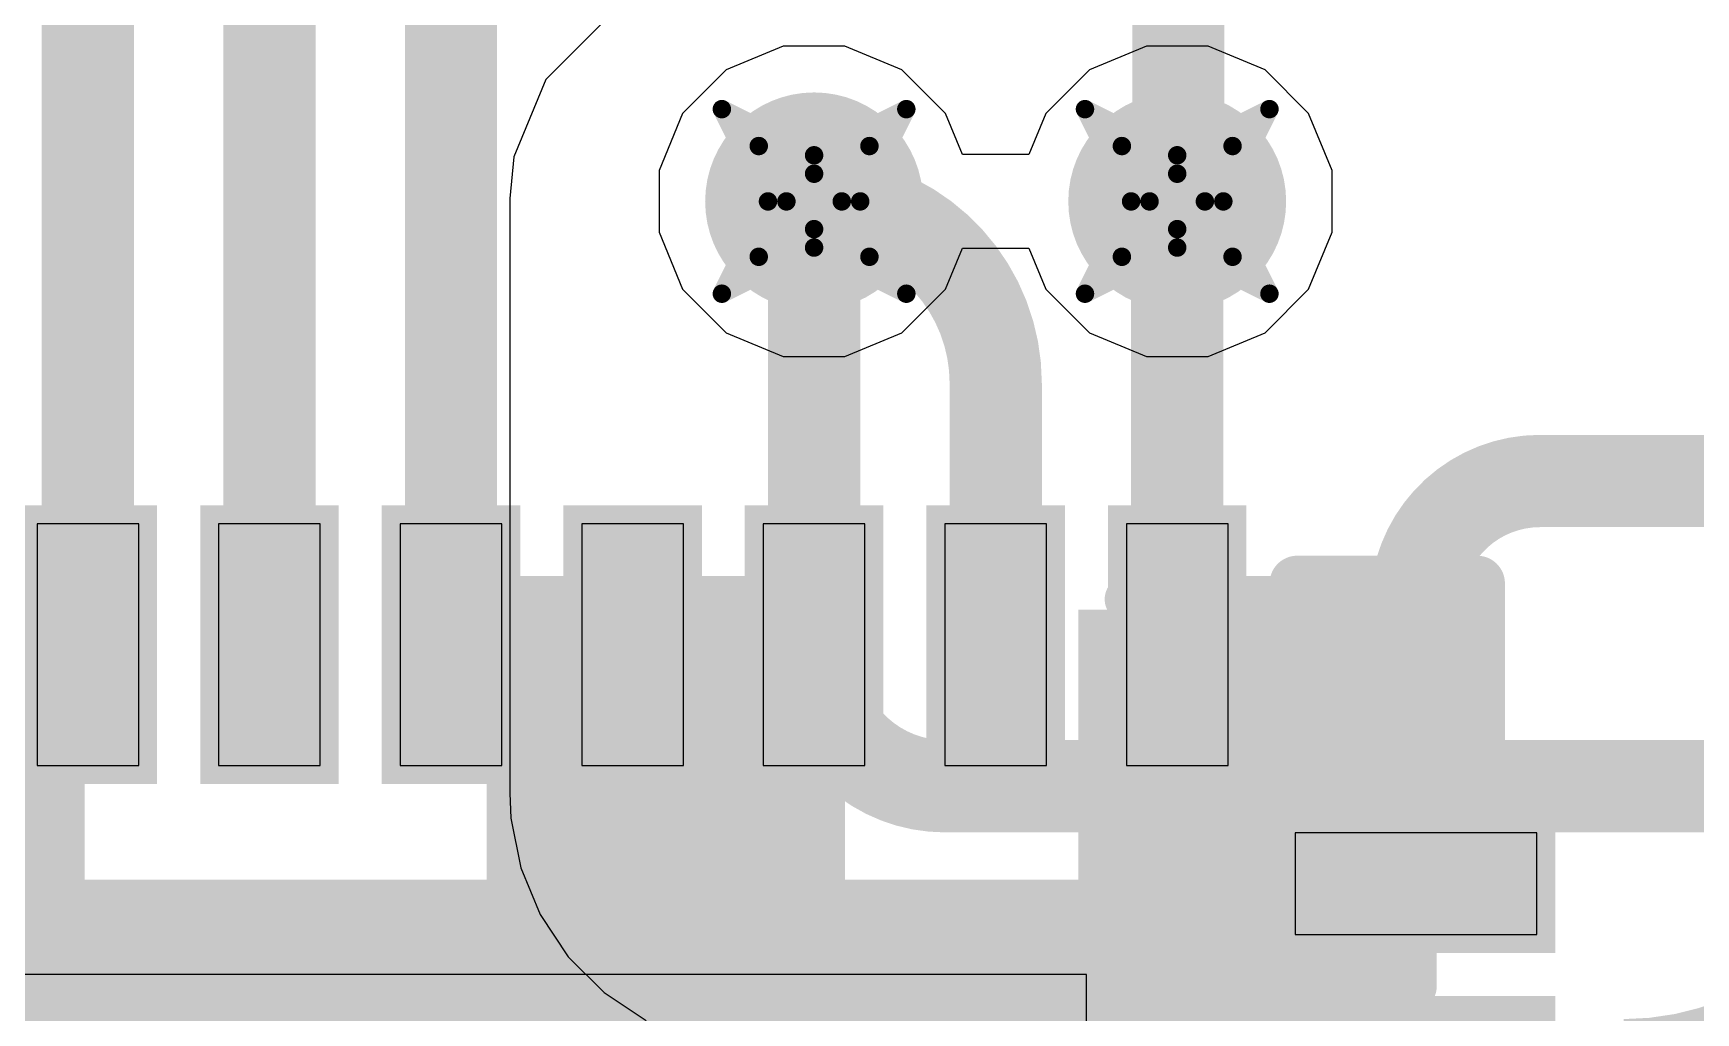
# Model space of a CAD drawing. Header units: inches. Extents: x -2 to 5376, y -4 to 5426.
# Drawn here: x 77.751 to 82.329, y 35.258 to 37.953 of the extents above; entities that cross this region are included whole.
import ezdxf

# ---------------------------------------------------------------- set-up
doc = ezdxf.new("R2010")
doc.units = ezdxf.units.IN
for name, color, linetype in [('Bottom Layer', 5, 'Continuous'), ('Bottom Overlay', 54, 'Continuous'), ('Bottom Paste', 16, 'Continuous'), ('Bottom Solder', 6, 'Continuous'), ('Drill Drawing', 1, 'Continuous'), ('Layer 1', 16, 'Continuous'), ('Layer 2', 76, 'Continuous'), ('Top Layer', 1, 'Continuous'), ('Top Overlay', 2, 'Continuous'), ('Top Paste', 8, 'Continuous'), ('Top Solder', 216, 'Continuous'), ('Via Holes', 16, 'Continuous')]:
    doc.layers.add(name, color=color, linetype=linetype)

# ---------------------------------------------------------------- blocks, each defined once
blk = doc.blocks.new('40_LFCSP_WQ__6_6__146')
at = {"layer": 'Top Layer'}
for points in [[(-0.6101, 3.24), (-0.6101, 2.575), (-0.8901, 2.575), (-0.8901, 3.24)], [(-0.1099, 3.24), (-0.1099, 2.575), (-0.3899, 2.575), (-0.3899, 3.24)], [(0.3899, 3.24), (0.3899, 2.575), (0.1099, 2.575), (0.1099, 3.24)], [(0.8901, 3.24), (0.8901, 2.575), (0.6101, 2.575), (0.6101, 3.24)], [(1.3899, 3.24), (1.3899, 2.575), (1.1099, 2.575), (1.1099, 3.24)], [(1.8901, 3.24), (1.8901, 2.575), (1.6101, 2.575), (1.6101, 3.24)], [(2.3899, 3.24), (2.3899, 2.575), (2.1099, 2.575), (2.1099, 3.24)], [(3.24, 2.3899), (3.24, 2.1099), (2.575, 2.1099), (2.575, 2.3899)], [(2.21, 2.21), (2.21, -2.21), (-2.21, -2.21), (-2.21, 2.21)]]:
    blk.add_hatch(color=1, dxfattribs=at).paths.add_polyline_path(points)
at = {"layer": 'Top Solder'}
for points in [[(-0.5593, 3.2908), (-0.5593, 2.5242), (-0.9409, 2.5242), (-0.9409, 3.2908)], [(-0.0591, 3.2908), (-0.0591, 2.5242), (-0.4407, 2.5242), (-0.4407, 3.2908)], [(0.4407, 3.2908), (0.4407, 2.5242), (0.0591, 2.5242), (0.0591, 3.2908)], [(0.9409, 3.2908), (0.9409, 2.5242), (0.5593, 2.5242), (0.5593, 3.2908)], [(1.4407, 3.2908), (1.4407, 2.5242), (1.0591, 2.5242), (1.0591, 3.2908)], [(1.9409, 3.2908), (1.9409, 2.5242), (1.5593, 2.5242), (1.5593, 3.2908)], [(2.4407, 3.2908), (2.4407, 2.5242), (2.0591, 2.5242), (2.0591, 3.2908)], [(3.2908, 2.4407), (3.2908, 2.0591), (2.5242, 2.0591), (2.5242, 2.4407)], [(2.2608, 2.2608), (2.2608, -2.2608), (-2.2608, -2.2608), (-2.2608, 2.2608)], [(3.2908, 1.9409), (3.2908, 1.5593), (2.5242, 1.5593), (2.5242, 1.9409)]]:
    blk.add_hatch(color=216, dxfattribs=at).paths.add_polyline_path(points)
at = {"layer": 'Top Overlay'}
for points in [[(2.5805, 3.0762, 0.1524, 0.1524, 0), (3.0762, 3.0762, 0.1524, 0.1524, 0)], [(3.0762, 2.5805, 0.1524, 0.1524, 0), (3.0762, 3.0762, 0.1524, 0.1524, 0)]]:
    blk.add_lwpolyline(points, format="xyseb", dxfattribs=at)
for points in [[(2.5424, 3.0762, 0.0762, 0.0762, 1), (2.6186, 3.0762, 0.0762, 0.0762, 1)], [(3.0381, 3.0762, 0.0762, 0.0762, 1), (3.1143, 3.0762, 0.0762, 0.0762, 1)], [(3.0381, 3.0762, 0.0762, 0.0762, 1), (3.1143, 3.0762, 0.0762, 0.0762, 1)], [(3.0381, 2.5805, 0.0762, 0.0762, 1), (3.1143, 2.5805, 0.0762, 0.0762, 1)]]:
    blk.add_lwpolyline(points, format="xyseb", close=True, dxfattribs=at)
at = {"layer": 'Top Paste'}
for p, q in [((-0.61, 3.24), (-0.89, 3.24)), ((-0.89, 3.24), (-0.89, 2.575)), ((-0.61, 2.575), (-0.61, 3.24)), ((-0.11, 3.24), (-0.39, 3.24)), ((-0.39, 3.24), (-0.39, 2.575)), ((-0.11, 2.575), (-0.11, 3.24)), ((0.39, 3.24), (0.11, 3.24)), ((0.11, 3.24), (0.11, 2.575)), ((0.39, 3.24), (0.39, 3.24)), ((0.39, 2.575), (0.39, 3.24)), ((0.89, 3.24), (0.61, 3.24)), ((0.61, 3.24), (0.61, 2.575)), ((0.89, 3.24), (0.89, 3.24)), ((0.89, 2.575), (0.89, 3.24)), ((1.39, 3.24), (1.11, 3.24)), ((1.11, 3.24), (1.11, 2.575)), ((1.39, 3.24), (1.39, 3.24)), ((1.39, 2.575), (1.39, 3.24)), ((1.89, 3.24), (1.61, 3.24)), ((1.61, 3.24), (1.61, 2.575)), ((1.89, 3.24), (1.89, 3.24)), ((1.89, 2.575), (1.89, 3.24)), ((2.39, 3.24), (2.11, 3.24)), ((2.11, 3.24), (2.11, 2.575)), ((2.39, 2.575), (2.39, 3.24)), ((-0.89, 2.575), (-0.89, 2.575)), ((-0.89, 2.575), (-0.61, 2.575)), ((-0.39, 2.575), (-0.39, 2.575)), ((-0.39, 2.575), (-0.11, 2.575)), ((0.11, 2.575), (0.39, 2.575)), ((0.61, 2.575), (0.89, 2.575)), ((1.11, 2.575), (1.39, 2.575)), ((1.61, 2.575), (1.89, 2.575)), ((2.11, 2.575), (2.11, 2.575)), ((2.11, 2.575), (2.39, 2.575)), ((3.24, 2.39), (2.575, 2.39)), ((2.575, 2.39), (2.575, 2.11)), ((3.24, 2.11), (3.24, 2.39)), ((2.575, 2.11), (2.575, 2.11)), ((2.575, 2.11), (3.24, 2.11)), ((2, 2), (-2, 2)), ((2, -2), (2, 2))]:
    blk.add_line(p, q, dxfattribs=at)
blk = doc.blocks.new('C___0603_B_322')
at = {"layer": 'Bottom Layer'}
for points in [[(-1.143, -0.4445), (-1.143, 0.4445), (-0.381, 0.4445), (-0.381, -0.4445)], [(0.381, -0.4445), (0.381, 0.4445), (1.143, 0.4445), (1.143, -0.4445)]]:
    blk.add_hatch(color=5, dxfattribs=at).paths.add_polyline_path(points)
at = {"layer": 'Bottom Paste'}
for points in [[(-1.143, -0.4445), (-1.143, 0.4445), (-0.381, 0.4445), (-0.381, -0.4445)], [(0.381, -0.4445), (0.381, 0.4445), (1.143, 0.4445), (1.143, -0.4445)]]:
    blk.add_hatch(color=16, dxfattribs=at).paths.add_polyline_path(points)
at = {"layer": 'Bottom Solder'}
for points in [[(-1.203, -0.5045), (-1.203, 0.5045), (-0.321, 0.5045), (-0.321, -0.5045)], [(0.321, -0.5045), (0.321, 0.5045), (1.203, 0.5045), (1.203, -0.5045)]]:
    blk.add_hatch(color=6, dxfattribs=at).paths.add_polyline_path(points)
at = {"layer": 'Bottom Overlay'}
for points in [[(-1.2446, 0.5334, 0.127, 0.127, 0), (-0.4572, 0.5334, 0.127, 0.127, 0)], [(-1.2446, -0.5334, 0.127, 0.127, 0), (-1.2446, 0.5334, 0.127, 0.127, 0)], [(0.4572, 0.5334, 0.127, 0.127, 0), (1.2446, 0.5334, 0.127, 0.127, 0)], [(1.2446, -0.5334, 0.127, 0.127, 0), (1.2446, 0.5334, 0.127, 0.127, 0)], [(-1.2446, -0.5334, 0.127, 0.127, 0), (-0.4572, -0.5334, 0.127, 0.127, 0)], [(0.4572, -0.5334, 0.127, 0.127, 0), (1.2446, -0.5334, 0.127, 0.127, 0)]]:
    blk.add_lwpolyline(points, format="xyseb", dxfattribs=at)
for points in [[(-1.2764, 0.5334, 0.0635, 0.0635, 1), (-1.2128, 0.5334, 0.0635, 0.0635, 1)], [(-1.2764, 0.5334, 0.0635, 0.0635, 1), (-1.2128, 0.5334, 0.0635, 0.0635, 1)], [(-0.4889, 0.5334, 0.0635, 0.0635, 1), (-0.4254, 0.5334, 0.0635, 0.0635, 1)], [(0.4255, 0.5334, 0.0635, 0.0635, 1), (0.489, 0.5334, 0.0635, 0.0635, 1)], [(1.2128, 0.5334, 0.0635, 0.0635, 1), (1.2764, 0.5334, 0.0635, 0.0635, 1)], [(1.2128, 0.5334, 0.0635, 0.0635, 1), (1.2764, 0.5334, 0.0635, 0.0635, 1)], [(-1.2764, -0.5334, 0.0635, 0.0635, 1), (-1.2128, -0.5334, 0.0635, 0.0635, 1)], [(-1.2764, -0.5334, 0.0635, 0.0635, 1), (-1.2128, -0.5334, 0.0635, 0.0635, 1)], [(-0.4889, -0.5334, 0.0635, 0.0635, 1), (-0.4254, -0.5334, 0.0635, 0.0635, 1)], [(0.4255, -0.5334, 0.0635, 0.0635, 1), (0.489, -0.5334, 0.0635, 0.0635, 1)], [(1.2128, -0.5334, 0.0635, 0.0635, 1), (1.2764, -0.5334, 0.0635, 0.0635, 1)], [(1.2128, -0.5334, 0.0635, 0.0635, 1), (1.2764, -0.5334, 0.0635, 0.0635, 1)]]:
    blk.add_lwpolyline(points, format="xyseb", close=True, dxfattribs=at)
blk = doc.blocks.new('C___0603_B_328')
at = {"layer": 'Bottom Layer'}
for points in [[(-1.143, -0.4445), (-1.143, 0.4445), (-0.381, 0.4445), (-0.381, -0.4445)], [(0.381, -0.4445), (0.381, 0.4445), (1.143, 0.4445), (1.143, -0.4445)]]:
    blk.add_hatch(color=5, dxfattribs=at).paths.add_polyline_path(points)
at = {"layer": 'Bottom Paste'}
for points in [[(-1.143, -0.4445), (-1.143, 0.4445), (-0.381, 0.4445), (-0.381, -0.4445)], [(0.381, -0.4445), (0.381, 0.4445), (1.143, 0.4445), (1.143, -0.4445)]]:
    blk.add_hatch(color=16, dxfattribs=at).paths.add_polyline_path(points)
at = {"layer": 'Bottom Solder'}
for points in [[(-1.203, -0.5045), (-1.203, 0.5045), (-0.321, 0.5045), (-0.321, -0.5045)], [(0.321, -0.5045), (0.321, 0.5045), (1.203, 0.5045), (1.203, -0.5045)]]:
    blk.add_hatch(color=6, dxfattribs=at).paths.add_polyline_path(points)
at = {"layer": 'Bottom Overlay'}
for points in [[(-0.4572, 0.5334, 0.127, 0.127, 0), (-1.2446, 0.5334, 0.127, 0.127, 0)], [(-1.2446, 0.5334, 0.127, 0.127, 0), (-1.2446, -0.5334, 0.127, 0.127, 0)], [(1.2446, 0.5334, 0.127, 0.127, 0), (0.4572, 0.5334, 0.127, 0.127, 0)], [(1.2446, 0.5334, 0.127, 0.127, 0), (1.2446, -0.5334, 0.127, 0.127, 0)], [(-0.4572, -0.5334, 0.127, 0.127, 0), (-1.2446, -0.5334, 0.127, 0.127, 0)], [(1.2446, -0.5334, 0.127, 0.127, 0), (0.4572, -0.5334, 0.127, 0.127, 0)]]:
    blk.add_lwpolyline(points, format="xyseb", dxfattribs=at)
for points in [[(-1.2764, 0.5334, 0.0635, 0.0635, 1), (-1.2128, 0.5334, 0.0635, 0.0635, 1)], [(-1.2764, 0.5334, 0.0635, 0.0635, 1), (-1.2128, 0.5334, 0.0635, 0.0635, 1)], [(-0.4889, 0.5334, 0.0635, 0.0635, 1), (-0.4254, 0.5334, 0.0635, 0.0635, 1)], [(0.4254, 0.5334, 0.0635, 0.0635, 1), (0.4889, 0.5334, 0.0635, 0.0635, 1)], [(1.2128, 0.5334, 0.0635, 0.0635, 1), (1.2764, 0.5334, 0.0635, 0.0635, 1)], [(1.2128, 0.5334, 0.0635, 0.0635, 1), (1.2764, 0.5334, 0.0635, 0.0635, 1)], [(-1.2764, -0.5334, 0.0635, 0.0635, 1), (-1.2128, -0.5334, 0.0635, 0.0635, 1)], [(-1.2764, -0.5334, 0.0635, 0.0635, 1), (-1.2128, -0.5334, 0.0635, 0.0635, 1)], [(-0.4889, -0.5334, 0.0635, 0.0635, 1), (-0.4254, -0.5334, 0.0635, 0.0635, 1)], [(0.4254, -0.5334, 0.0635, 0.0635, 1), (0.4889, -0.5334, 0.0635, 0.0635, 1)], [(1.2128, -0.5334, 0.0635, 0.0635, 1), (1.2764, -0.5334, 0.0635, 0.0635, 1)], [(1.2128, -0.5334, 0.0635, 0.0635, 1), (1.2764, -0.5334, 0.0635, 0.0635, 1)]]:
    blk.add_lwpolyline(points, format="xyseb", close=True, dxfattribs=at)

msp = doc.modelspace()

# ---------------------------------------------------------------- hatches: boundary and pattern name
at = {"layer": 'Bottom Layer'}
h = msp.add_hatch(color=5, dxfattribs=at)
edge = h.paths.add_edge_path()
edge.add_arc((79.9009, 37.4905), 0.3, 0, 360)
h = msp.add_hatch(color=5, dxfattribs=at)
edge = h.paths.add_edge_path()
edge.add_arc((80.9009, 37.4905), 0.3, 0, 360)
at = {"layer": 'Layer 1'}
h = msp.add_hatch(color=16, dxfattribs=at)
edge = h.paths.add_edge_path()
edge.add_arc((79.9009, 37.4905), 0.3, 0, 360)
h = msp.add_hatch(color=16, dxfattribs=at)
edge = h.paths.add_edge_path()
edge.add_arc((80.9009, 37.4905), 0.3, 0, 360)
at = {"layer": 'Layer 2'}
h = msp.add_hatch(color=76, dxfattribs=at)
edge = h.paths.add_edge_path()
edge.add_arc((79.9009, 37.4905), 0.3, 0, 360)
h = msp.add_hatch(color=76, dxfattribs=at)
edge = h.paths.add_edge_path()
edge.add_arc((80.9009, 37.4905), 0.3, 0, 360)
at = {"layer": 'Top Layer'}
h = msp.add_hatch(color=1, dxfattribs=at)
edge = h.paths.add_edge_path()
edge.add_arc((79.9009, 37.4905), 0.3, 0, 360)
h = msp.add_hatch(color=1, dxfattribs=at)
edge = h.paths.add_edge_path()
edge.add_arc((80.9009, 37.4905), 0.3, 0, 360)
at = {"layer": 'Via Holes'}
h = msp.add_hatch(color=7, dxfattribs=at)
edge = h.paths.add_edge_path()
edge.add_arc((79.9009, 37.4905), 0.15, 0, 360)
h = msp.add_hatch(color=7, dxfattribs=at)
edge = h.paths.add_edge_path()
edge.add_arc((80.9009, 37.4905), 0.15, 0, 360)

# ---------------------------------------------------------------- linework, layer by layer
at = {"layer": 'Bottom Layer'}
for points in [[(79.5366, 34.3611, 0.762, 0.762, 0), (79.5366, 35.8623, 0.762, 0.762, 0)], [(79.5366, 35.8623, 0.762, 0.762, 0), (79.5454, 35.8623, 0.762, 0.762, 0)], [(81.0694, 34.3676, 0.508, 0.508, 0), (81.0694, 35.8623, 0.508, 0.508, 0)]]:
    msp.add_lwpolyline(points, format="xyseb", dxfattribs=at)
for points in [[(79.3461, 35.8623, 0.381, 0.381, 1), (79.7271, 35.8623, 0.381, 0.381, 1)], [(79.3461, 35.8623, 0.381, 0.381, 1), (79.7271, 35.8623, 0.381, 0.381, 1)], [(79.3549, 35.8623, 0.381, 0.381, 1), (79.7359, 35.8623, 0.381, 0.381, 1)], [(80.9424, 35.8623, 0.254, 0.254, 1), (81.1964, 35.8623, 0.254, 0.254, 1)]]:
    msp.add_lwpolyline(points, format="xyseb", close=True, dxfattribs=at)
at = {"layer": 'Drill Drawing'}
for points in [[(79.6469, 37.7445, 0.0508, 0.0508, 0), (79.9009, 37.6175, 0.0508, 0.0508, 0)], [(79.6469, 37.7445, 0.0508, 0.0508, 0), (79.7739, 37.4905, 0.0508, 0.0508, 0)], [(79.9009, 37.6175, 0.0508, 0.0508, 0), (80.1549, 37.7445, 0.0508, 0.0508, 0)], [(80.0279, 37.4905, 0.0508, 0.0508, 0), (80.1549, 37.7445, 0.0508, 0.0508, 0)], [(80.6469, 37.7445, 0.0508, 0.0508, 0), (80.9009, 37.6175, 0.0508, 0.0508, 0)], [(80.6469, 37.7445, 0.0508, 0.0508, 0), (80.7739, 37.4905, 0.0508, 0.0508, 0)], [(80.9009, 37.6175, 0.0508, 0.0508, 0), (81.1549, 37.7445, 0.0508, 0.0508, 0)], [(81.0279, 37.4905, 0.0508, 0.0508, 0), (81.1549, 37.7445, 0.0508, 0.0508, 0)], [(79.7485, 37.6429, 0.0508, 0.0508, 0), (79.9009, 37.5667, 0.0508, 0.0508, 0)], [(79.7485, 37.6429, 0.0508, 0.0508, 0), (79.8247, 37.4905, 0.0508, 0.0508, 0)], [(79.9009, 37.5667, 0.0508, 0.0508, 0), (80.0533, 37.6429, 0.0508, 0.0508, 0)], [(79.9771, 37.4905, 0.0508, 0.0508, 0), (80.0533, 37.6429, 0.0508, 0.0508, 0)], [(80.7485, 37.6429, 0.0508, 0.0508, 0), (80.9009, 37.5667, 0.0508, 0.0508, 0)], [(80.7485, 37.6429, 0.0508, 0.0508, 0), (80.8247, 37.4905, 0.0508, 0.0508, 0)], [(80.9009, 37.5667, 0.0508, 0.0508, 0), (81.0533, 37.6429, 0.0508, 0.0508, 0)], [(80.9771, 37.4905, 0.0508, 0.0508, 0), (81.0533, 37.6429, 0.0508, 0.0508, 0)], [(79.6469, 37.2365, 0.0508, 0.0508, 0), (79.7739, 37.4905, 0.0508, 0.0508, 0)], [(79.7485, 37.3381, 0.0508, 0.0508, 0), (79.8247, 37.4905, 0.0508, 0.0508, 0)], [(79.9771, 37.4905, 0.0508, 0.0508, 0), (80.0533, 37.3381, 0.0508, 0.0508, 0)], [(80.0279, 37.4905, 0.0508, 0.0508, 0), (80.1549, 37.2365, 0.0508, 0.0508, 0)], [(80.6469, 37.2365, 0.0508, 0.0508, 0), (80.7739, 37.4905, 0.0508, 0.0508, 0)], [(80.7485, 37.3381, 0.0508, 0.0508, 0), (80.8247, 37.4905, 0.0508, 0.0508, 0)], [(80.9771, 37.4905, 0.0508, 0.0508, 0), (81.0533, 37.3381, 0.0508, 0.0508, 0)], [(81.0279, 37.4905, 0.0508, 0.0508, 0), (81.1549, 37.2365, 0.0508, 0.0508, 0)], [(79.7485, 37.3381, 0.0508, 0.0508, 0), (79.9009, 37.4143, 0.0508, 0.0508, 0)], [(79.9009, 37.4143, 0.0508, 0.0508, 0), (80.0533, 37.3381, 0.0508, 0.0508, 0)], [(80.7485, 37.3381, 0.0508, 0.0508, 0), (80.9009, 37.4143, 0.0508, 0.0508, 0)], [(80.9009, 37.4143, 0.0508, 0.0508, 0), (81.0533, 37.3381, 0.0508, 0.0508, 0)], [(79.6469, 37.2365, 0.0508, 0.0508, 0), (79.9009, 37.3635, 0.0508, 0.0508, 0)], [(79.9009, 37.3635, 0.0508, 0.0508, 0), (80.1549, 37.2365, 0.0508, 0.0508, 0)], [(80.6469, 37.2365, 0.0508, 0.0508, 0), (80.9009, 37.3635, 0.0508, 0.0508, 0)], [(80.9009, 37.3635, 0.0508, 0.0508, 0), (81.1549, 37.2365, 0.0508, 0.0508, 0)]]:
    msp.add_lwpolyline(points, format="xyseb", dxfattribs=at)
for points in [[(79.6342, 37.7445, 0.0254, 0.0254, 1), (79.6596, 37.7445, 0.0254, 0.0254, 1)], [(79.6342, 37.7445, 0.0254, 0.0254, 1), (79.6596, 37.7445, 0.0254, 0.0254, 1)], [(80.1422, 37.7445, 0.0254, 0.0254, 1), (80.1676, 37.7445, 0.0254, 0.0254, 1)], [(80.1422, 37.7445, 0.0254, 0.0254, 1), (80.1676, 37.7445, 0.0254, 0.0254, 1)], [(80.6342, 37.7445, 0.0254, 0.0254, 1), (80.6596, 37.7445, 0.0254, 0.0254, 1)], [(80.6342, 37.7445, 0.0254, 0.0254, 1), (80.6596, 37.7445, 0.0254, 0.0254, 1)], [(81.1422, 37.7445, 0.0254, 0.0254, 1), (81.1676, 37.7445, 0.0254, 0.0254, 1)], [(81.1422, 37.7445, 0.0254, 0.0254, 1), (81.1676, 37.7445, 0.0254, 0.0254, 1)], [(79.7358, 37.6429, 0.0254, 0.0254, 1), (79.7612, 37.6429, 0.0254, 0.0254, 1)], [(79.7358, 37.6429, 0.0254, 0.0254, 1), (79.7612, 37.6429, 0.0254, 0.0254, 1)], [(79.8882, 37.6175, 0.0254, 0.0254, 1), (79.9136, 37.6175, 0.0254, 0.0254, 1)], [(79.8882, 37.6175, 0.0254, 0.0254, 1), (79.9136, 37.6175, 0.0254, 0.0254, 1)], [(80.0406, 37.6429, 0.0254, 0.0254, 1), (80.066, 37.6429, 0.0254, 0.0254, 1)], [(80.0406, 37.6429, 0.0254, 0.0254, 1), (80.066, 37.6429, 0.0254, 0.0254, 1)], [(80.7358, 37.6429, 0.0254, 0.0254, 1), (80.7612, 37.6429, 0.0254, 0.0254, 1)], [(80.7358, 37.6429, 0.0254, 0.0254, 1), (80.7612, 37.6429, 0.0254, 0.0254, 1)], [(80.8882, 37.6175, 0.0254, 0.0254, 1), (80.9136, 37.6175, 0.0254, 0.0254, 1)], [(80.8882, 37.6175, 0.0254, 0.0254, 1), (80.9136, 37.6175, 0.0254, 0.0254, 1)], [(81.0406, 37.6429, 0.0254, 0.0254, 1), (81.066, 37.6429, 0.0254, 0.0254, 1)], [(81.0406, 37.6429, 0.0254, 0.0254, 1), (81.066, 37.6429, 0.0254, 0.0254, 1)], [(79.8882, 37.5667, 0.0254, 0.0254, 1), (79.9136, 37.5667, 0.0254, 0.0254, 1)], [(79.8882, 37.5667, 0.0254, 0.0254, 1), (79.9136, 37.5667, 0.0254, 0.0254, 1)], [(80.8882, 37.5667, 0.0254, 0.0254, 1), (80.9136, 37.5667, 0.0254, 0.0254, 1)], [(80.8882, 37.5667, 0.0254, 0.0254, 1), (80.9136, 37.5667, 0.0254, 0.0254, 1)], [(79.7612, 37.4905, 0.0254, 0.0254, 1), (79.7866, 37.4905, 0.0254, 0.0254, 1)], [(79.7612, 37.4905, 0.0254, 0.0254, 1), (79.7866, 37.4905, 0.0254, 0.0254, 1)], [(79.812, 37.4905, 0.0254, 0.0254, 1), (79.8374, 37.4905, 0.0254, 0.0254, 1)], [(79.812, 37.4905, 0.0254, 0.0254, 1), (79.8374, 37.4905, 0.0254, 0.0254, 1)], [(79.9644, 37.4905, 0.0254, 0.0254, 1), (79.9898, 37.4905, 0.0254, 0.0254, 1)], [(79.9644, 37.4905, 0.0254, 0.0254, 1), (79.9898, 37.4905, 0.0254, 0.0254, 1)], [(80.0152, 37.4905, 0.0254, 0.0254, 1), (80.0406, 37.4905, 0.0254, 0.0254, 1)], [(80.0152, 37.4905, 0.0254, 0.0254, 1), (80.0406, 37.4905, 0.0254, 0.0254, 1)], [(80.7612, 37.4905, 0.0254, 0.0254, 1), (80.7866, 37.4905, 0.0254, 0.0254, 1)], [(80.7612, 37.4905, 0.0254, 0.0254, 1), (80.7866, 37.4905, 0.0254, 0.0254, 1)], [(80.812, 37.4905, 0.0254, 0.0254, 1), (80.8374, 37.4905, 0.0254, 0.0254, 1)], [(80.812, 37.4905, 0.0254, 0.0254, 1), (80.8374, 37.4905, 0.0254, 0.0254, 1)], [(80.9644, 37.4905, 0.0254, 0.0254, 1), (80.9898, 37.4905, 0.0254, 0.0254, 1)], [(80.9644, 37.4905, 0.0254, 0.0254, 1), (80.9898, 37.4905, 0.0254, 0.0254, 1)], [(81.0152, 37.4905, 0.0254, 0.0254, 1), (81.0406, 37.4905, 0.0254, 0.0254, 1)], [(81.0152, 37.4905, 0.0254, 0.0254, 1), (81.0406, 37.4905, 0.0254, 0.0254, 1)], [(79.8882, 37.4143, 0.0254, 0.0254, 1), (79.9136, 37.4143, 0.0254, 0.0254, 1)], [(79.8882, 37.4143, 0.0254, 0.0254, 1), (79.9136, 37.4143, 0.0254, 0.0254, 1)], [(80.8882, 37.4143, 0.0254, 0.0254, 1), (80.9136, 37.4143, 0.0254, 0.0254, 1)], [(80.8882, 37.4143, 0.0254, 0.0254, 1), (80.9136, 37.4143, 0.0254, 0.0254, 1)], [(79.7358, 37.3381, 0.0254, 0.0254, 1), (79.7612, 37.3381, 0.0254, 0.0254, 1)], [(79.7358, 37.3381, 0.0254, 0.0254, 1), (79.7612, 37.3381, 0.0254, 0.0254, 1)], [(79.8882, 37.3635, 0.0254, 0.0254, 1), (79.9136, 37.3635, 0.0254, 0.0254, 1)], [(79.8882, 37.3635, 0.0254, 0.0254, 1), (79.9136, 37.3635, 0.0254, 0.0254, 1)], [(80.0406, 37.3381, 0.0254, 0.0254, 1), (80.066, 37.3381, 0.0254, 0.0254, 1)], [(80.0406, 37.3381, 0.0254, 0.0254, 1), (80.066, 37.3381, 0.0254, 0.0254, 1)], [(80.7358, 37.3381, 0.0254, 0.0254, 1), (80.7612, 37.3381, 0.0254, 0.0254, 1)], [(80.7358, 37.3381, 0.0254, 0.0254, 1), (80.7612, 37.3381, 0.0254, 0.0254, 1)], [(80.8882, 37.3635, 0.0254, 0.0254, 1), (80.9136, 37.3635, 0.0254, 0.0254, 1)], [(80.8882, 37.3635, 0.0254, 0.0254, 1), (80.9136, 37.3635, 0.0254, 0.0254, 1)], [(81.0406, 37.3381, 0.0254, 0.0254, 1), (81.066, 37.3381, 0.0254, 0.0254, 1)], [(81.0406, 37.3381, 0.0254, 0.0254, 1), (81.066, 37.3381, 0.0254, 0.0254, 1)], [(79.6342, 37.2365, 0.0254, 0.0254, 1), (79.6596, 37.2365, 0.0254, 0.0254, 1)], [(79.6342, 37.2365, 0.0254, 0.0254, 1), (79.6596, 37.2365, 0.0254, 0.0254, 1)], [(80.1422, 37.2365, 0.0254, 0.0254, 1), (80.1676, 37.2365, 0.0254, 0.0254, 1)], [(80.1422, 37.2365, 0.0254, 0.0254, 1), (80.1676, 37.2365, 0.0254, 0.0254, 1)], [(80.6342, 37.2365, 0.0254, 0.0254, 1), (80.6596, 37.2365, 0.0254, 0.0254, 1)], [(80.6342, 37.2365, 0.0254, 0.0254, 1), (80.6596, 37.2365, 0.0254, 0.0254, 1)], [(81.1422, 37.2365, 0.0254, 0.0254, 1), (81.1676, 37.2365, 0.0254, 0.0254, 1)], [(81.1422, 37.2365, 0.0254, 0.0254, 1), (81.1676, 37.2365, 0.0254, 0.0254, 1)]]:
    msp.add_lwpolyline(points, format="xyseb", close=True, dxfattribs=at)
at = {"layer": 'Layer 1'}
for p, q in [((79.816, 37.9175), (79.6591, 37.8525)), ((79.9859, 37.9175), (79.816, 37.9175)), ((80.1428, 37.8525), (79.9859, 37.9175)), ((80.816, 37.9175), (80.6591, 37.8525)), ((80.9859, 37.9175), (80.816, 37.9175)), ((81.1428, 37.8525), (80.9859, 37.9175)), ((79.6591, 37.8525), (79.5389, 37.7324)), ((80.2629, 37.7324), (80.1428, 37.8525)), ((80.6591, 37.8525), (80.5389, 37.7324)), ((81.2629, 37.7324), (81.1428, 37.8525)), ((79.5389, 37.7324), (79.4739, 37.5754)), ((80.3097, 37.6195), (80.2629, 37.7324)), ((80.5389, 37.7324), (80.4922, 37.6195)), ((81.3279, 37.5754), (81.2629, 37.7324)), ((80.4922, 37.6195), (80.3097, 37.6195)), ((79.4739, 37.5754), (79.4739, 37.4055)), ((81.3279, 37.4055), (81.3279, 37.5754)), ((79.4739, 37.4055), (79.5389, 37.2486)), ((81.2629, 37.2486), (81.3279, 37.4055)), ((80.2629, 37.2486), (80.3097, 37.3614)), ((80.3097, 37.3614), (80.4922, 37.3614)), ((80.4922, 37.3614), (80.5389, 37.2486)), ((79.5389, 37.2486), (79.6591, 37.1285)), ((80.1428, 37.1285), (80.2629, 37.2486)), ((80.5389, 37.2486), (80.6591, 37.1285)), ((81.1428, 37.1285), (81.2629, 37.2486)), ((79.6591, 37.1285), (79.816, 37.0635)), ((79.9859, 37.0635), (80.1428, 37.1285)), ((80.6591, 37.1285), (80.816, 37.0635)), ((80.9859, 37.0635), (81.1428, 37.1285)), ((79.816, 37.0635), (79.9859, 37.0635)), ((80.816, 37.0635), (80.9859, 37.0635))]:
    msp.add_line(p, q, dxfattribs=at)
at = {"layer": 'Layer 2'}
for p, q in [((79.3251, 37.9891), (79.1623, 37.8262)), ((79.1623, 37.8262), (79.0741, 37.6134)), ((79.0741, 37.6134), (79.0628, 37.4982)), ((79.0628, 37.4982), (79.0628, 35.8623)), ((79.0628, 35.8623), (79.0662, 35.7927)), ((79.0662, 35.7927), (79.0933, 35.6562)), ((79.0933, 35.6562), (79.1466, 35.5276)), ((79.1466, 35.5276), (79.2239, 35.4118)), ((79.2239, 35.4118), (79.3224, 35.3134)), ((79.3224, 35.3134), (79.4381, 35.2361))]:
    msp.add_line(p, q, dxfattribs=at)
for points in [[(80.9039, 37.4905, 0.254, 0.254, 0), (80.9039, 39.262, 0.254, 0.254, 0)], [(79.9009, 36.2411, 0.254, 0.254, 0), (79.9009, 37.4905, 0.254, 0.254, 0)], [(80.261, 35.8809, 0.254, 0.254, -0.414214), (79.9009, 36.2411, 0.254, 0.254, 0)], [(80.261, 35.8809, 0.254, 0.254, 0), (88.0102, 35.8809, 0.254, 0.254, 0)]]:
    msp.add_lwpolyline(points, format="xyseb", dxfattribs=at)
for points in [[(79.8374, 37.4905, 0.127, 0.127, 1), (79.9644, 37.4905, 0.127, 0.127, 1)], [(80.8404, 37.4905, 0.127, 0.127, 1), (80.9674, 37.4905, 0.127, 0.127, 1)], [(79.8374, 36.2411, 0.127, 0.127, 1), (79.9644, 36.2411, 0.127, 0.127, 1)], [(79.8374, 36.2411, 0.127, 0.127, 1), (79.9644, 36.2411, 0.127, 0.127, 1)], [(80.1975, 35.8809, 0.127, 0.127, 1), (80.3245, 35.8809, 0.127, 0.127, 1)], [(80.1975, 35.8809, 0.127, 0.127, 1), (80.3245, 35.8809, 0.127, 0.127, 1)]]:
    msp.add_lwpolyline(points, format="xyseb", close=True, dxfattribs=at)
at = {"layer": 'Top Layer'}
for points in [[(78.4011, 36.2705, 0.254, 0.254, 0), (78.4011, 45.1271, 0.254, 0.254, 0)], [(78.9009, 36.2705, 0.254, 0.254, 0), (78.9009, 43.3749, 0.254, 0.254, 0)], [(77.9009, 36.2705, 0.254, 0.254, 0), (77.9009, 40.5297, 0.254, 0.254, 0)], [(79.9009, 37.4905, 0.254, 0.254, -0.414214), (80.4011, 36.9904, 0.254, 0.254, 0)], [(80.9009, 36.2705, 0.254, 0.254, 0), (80.9009, 37.4905, 0.254, 0.254, 0)], [(80.9009, 37.4905, 0.254, 0.254, 0), (80.9039, 37.4905, 0.254, 0.254, 0)], [(80.4011, 36.2705, 0.254, 0.254, 0), (80.4011, 36.9904, 0.254, 0.254, 0)], [(81.5585, 36.3796, 0.254, 0.254, -0.414214), (81.8999, 36.721, 0.254, 0.254, 0)], [(81.8999, 36.721, 0.254, 0.254, 0), (84.151, 36.721, 0.254, 0.254, 0)], [(81.5585, 35.6129, 0.254, 0.254, 0), (81.5585, 36.3796, 0.254, 0.254, 0)], [(82.7283, 35.3607, 0.254, 0.254, -0.198912), (82.1305, 35.113, 0.254, 0.254, 0)]]:
    msp.add_lwpolyline(points, format="xyseb", dxfattribs=at)
for points in [[(79.8374, 37.4905, 0.127, 0.127, 1), (79.9644, 37.4905, 0.127, 0.127, 1)], [(80.8374, 37.4905, 0.127, 0.127, 1), (80.9644, 37.4905, 0.127, 0.127, 1)], [(80.8374, 37.4905, 0.127, 0.127, 1), (80.9644, 37.4905, 0.127, 0.127, 1)], [(80.8404, 37.4905, 0.127, 0.127, 1), (80.9674, 37.4905, 0.127, 0.127, 1)], [(80.3376, 36.9904, 0.127, 0.127, 1), (80.4646, 36.9904, 0.127, 0.127, 1)], [(80.3376, 36.9904, 0.127, 0.127, 1), (80.4646, 36.9904, 0.127, 0.127, 1)], [(81.8364, 36.721, 0.127, 0.127, 1), (81.9634, 36.721, 0.127, 0.127, 1)], [(81.8364, 36.721, 0.127, 0.127, 1), (81.9634, 36.721, 0.127, 0.127, 1)], [(81.495, 36.3796, 0.127, 0.127, 1), (81.622, 36.3796, 0.127, 0.127, 1)], [(81.495, 36.3796, 0.127, 0.127, 1), (81.622, 36.3796, 0.127, 0.127, 1)], [(77.8374, 36.2705, 0.127, 0.127, 1), (77.9644, 36.2705, 0.127, 0.127, 1)], [(78.3376, 36.2705, 0.127, 0.127, 1), (78.4646, 36.2705, 0.127, 0.127, 1)], [(78.8374, 36.2705, 0.127, 0.127, 1), (78.9644, 36.2705, 0.127, 0.127, 1)], [(80.3376, 36.2705, 0.127, 0.127, 1), (80.4646, 36.2705, 0.127, 0.127, 1)], [(80.8374, 36.2705, 0.127, 0.127, 1), (80.9644, 36.2705, 0.127, 0.127, 1)], [(81.495, 35.6129, 0.127, 0.127, 1), (81.622, 35.6129, 0.127, 0.127, 1)]]:
    msp.add_lwpolyline(points, format="xyseb", close=True, dxfattribs=at)

# ---------------------------------------------------------------- block references
for name, p in [('40_LFCSP_WQ__6_6__146', (78.651, 33.363)), ('C___0603_B_322', (80.3074, 35.8623))]:
    msp.add_blockref(name, p)
at = {"rotation": 180}
msp.add_blockref('C___0603_B_328', (76.5841, 35.8589), dxfattribs=at)

doc.saveas('drawing.dxf')
